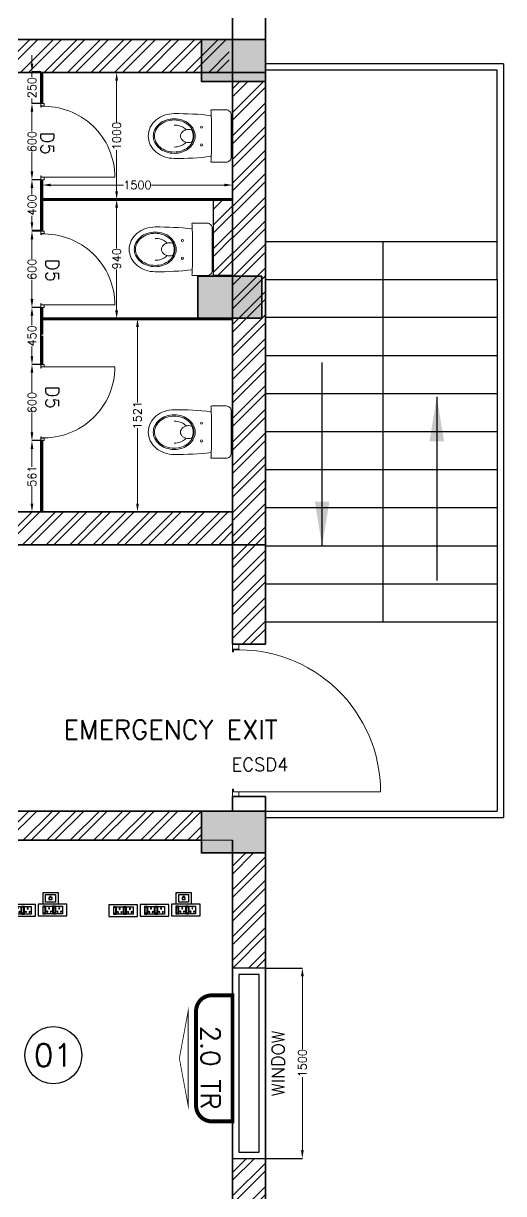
# Model space of a CAD drawing. Extents: x -52083 to 49512, y -145230 to 20224.
# Drawn here: x 39826 to 43615, y -2408 to 6813 of the extents above; entities that cross this region are included whole.
import ezdxf
from ezdxf.enums import TextEntityAlignment as Align

# ---------------------------------------------------------------- set-up
doc = ezdxf.new("R2010")
doc.units = 0
doc.header["$LTSCALE"] = 0.5
doc.header["$MEASUREMENT"] = 0
doc.header["$PDMODE"] = 32
for name, color, linetype, lineweight in [('0-1 AC UNIT', 8, 'Continuous', 25), ('1', 7, 'Continuous', 9), ('1200x2100 Door', 5, 'Continuous', 5), ('COL', 1, 'Continuous', 35), ('DIM', 3, 'Continuous', 5), ('Hatch-1', 8, 'Continuous', 5), ('Microlab', 5, 'Continuous', 13), ('New Wall', 5, 'Continuous', 35), ('Sa-Block Text', 7, 'Continuous', 18), ('wall-1', 7, 'Continuous', 35)]:
    doc.layers.add(name, color=color, linetype=linetype, lineweight=lineweight)
for name, color, linetype in [('Asbuilt', 7, 'Continuous'), ('PDF_Text', 5, 'Continuous'), ('SA-6MRP', 1, 'Continuous'), ('SA-6MUP', 223, 'Continuous'), ('SA-Lan', 3, 'Continuous'), ('TEXT-N', 1, 'Continuous')]:
    doc.layers.add(name, color=color, linetype=linetype)
doc.styles.add('RomanS', font='romans.shx')
doc.styles.get("Standard").update_dxf_attribs({"font": 'romans.shx'})
doc.dimstyles.new('Sa-dim', dxfattribs={"dimtxt": 65, "dimasz": 65, "dimexe": 0, "dimexo": 0, "dimtad": 0, "dimdec": 0, "dimdsep": 46, "dimtxsty": 'Standard', "dimcen": 0, "dimclrd": 256, "dimclre": 7, "dimclrt": 1, "dimadec": 0, "dimazin": 0, "dimtfac": 1, "dimtdec": 0, "dimtmove": 0, "dimatfit": 3, "dimfxl": 1, "dimlwd": -1, "dimarcsym": 0})
pattern_1 = [(45, (71188.27, 2e-13), (-92.80777, 92.80777), []), (45, (71250.15, 2e-13), (-92.80777, 92.80777), [])]

# ---------------------------------------------------------------- blocks, each defined once
blk = doc.blocks.new('*U109')
at = {"color": 5}
blk.add_wipeout([(50, 400), (50, 240), (1450, 240), (1450, 400)], dxfattribs=at)
blk.add_wipeout([(0, 450), (0, 190), (1500, 190), (1500, 450)], dxfattribs=at)
for points in [[(0, 450), (0, 190), (1500, 190), (1500, 450)], [(50, 400), (50, 240), (1450, 240), (1450, 400)]]:
    blk.add_lwpolyline(points, close=True, dxfattribs=at)
blk = doc.blocks.new('*D858')
at = {"layer": 'Defpoints', "color": 0}
for p in [(41736, -630.5), (42027.2, -630.5), (41736, -2130.5)]:
    blk.add_point(p, dxfattribs=at)
at = {"layer": 'DIM', "color": 7, "lineweight": -2}
for p, q in [((41736, -630.5), (42027.2, -630.5)), ((41736, -2130.5), (42027.2, -2130.5))]:
    blk.add_line(p, q, dxfattribs=at)
at = {"layer": 'DIM'}
for p, q in [((42027.2, -695.5), (42027.2, -1270)), ((42027.2, -2065.5), (42027.2, -1491))]:
    blk.add_line(p, q, dxfattribs=at)
for points in [[(42016.4, -695.5), (42038.1, -695.5), (42027.2, -630.5)], [(42016.4, -2065.5), (42038.1, -2065.5), (42027.2, -2130.5)]]:
    blk.add_solid(points, dxfattribs=at)
at = {"layer": 'DIM', "color": 1, "insert": (42027.2, -1380.5), "char_height": 65, "attachment_point": 5, "rotation": 90}
blk.add_mtext('1500', dxfattribs=at)
blk = doc.blocks.new('SD 1200x2100')
at = {"layer": '1200x2100 Door'}
for p, q in [((289771.1, 46661.9), (289771.1, 46711.8)), ((289771.1, 46711.8), (289829.5, 46711.8)), ((289771.1, 46661.9), (289771.1, 46711.8)), ((289771.1, 46661.9), (289809.4, 46661.9)), ((289809.4, 46661.9), (289809.4, 46705.1)), ((289809.4, 46705.1), (289829.5, 46705.1)), ((289829.5, 46705.1), (289829.5, 46711.8)), ((290971.1, 46711.8), (290912.7, 46711.8)), ((290912.7, 46705.1), (290912.7, 46711.8)), ((290932.8, 46705.1), (290912.7, 46705.1)), ((290932.8, 46661.9), (290932.8, 46705.1)), ((290971.1, 46661.9), (290932.8, 46661.9)), ((290932.8, 46661.9), (290932.8, 45543.9)), ((290971.1, 46661.9), (290971.1, 46711.8))]:
    blk.add_line(p, q, dxfattribs=at)
blk.add_arc((290932.8, 46661.9), 1118, 177.44259, 270, dxfattribs=at)
blk = doc.blocks.new('*U133')
at = {"ltscale": 300}
for p, q in [((-78.1, 29.8), (-78.1, -29.8)), ((-78.1, 29.8), (-78.1, -29.8)), ((-57.3, 29.8), (-78.1, 29.8)), ((-78.1, 29.8), (-57.3, 29.8)), ((-76.3, 23.3), (-76.3, -23.3)), ((-59.1, 23.3), (-76.3, 23.3)), ((-59.1, -23.3), (-59.1, 23.3)), ((-57.3, -29.8), (-57.3, 29.8)), ((-53.9, 29.8), (-1.7, 29.8)), ((-53.9, -29.8), (-53.9, 29.8)), ((-1.7, 29.8), (-1.7, -29.8)), ((1.7, 29.8), (1.7, -29.8)), ((1.7, 29.8), (1.7, -29.8)), ((22.5, 29.8), (1.7, 29.8)), ((1.7, 29.8), (22.5, 29.8)), ((3.5, 23.3), (3.5, -23.3)), ((20.7, 23.3), (3.5, 23.3)), ((20.7, -23.3), (20.7, 23.3)), ((22.5, -29.8), (22.5, 29.8)), ((25.9, -29.8), (25.9, 29.8)), ((25.9, 29.8), (78.1, 29.8)), ((78.1, 29.8), (78.1, -29.8)), ((-78.1, -29.8), (-57.3, -29.8)), ((-76.3, -21.2), (-59.1, -21.2)), ((-76.3, -23.3), (-59.1, -23.3)), ((-1.7, -29.8), (-53.9, -29.8)), ((1.7, -29.8), (22.5, -29.8)), ((3.5, -21.2), (20.7, -21.2)), ((3.5, -23.3), (20.7, -23.3)), ((78.1, -29.8), (25.9, -29.8))]:
    blk.add_line(p, q, dxfattribs=at)
blk.add_lwpolyline([(-113, -46), (113, -46), (113, 46), (-113, 46)], close=True, dxfattribs=at)
for centre, radius, start, end in [((-27.8, 14.7), 4.06, 307.15837, 232.84163), ((-27.8, 10.6), 2.59, 161.40312, 18.59688), ((52, 14.7), 4.06, 307.15837, 232.84163), ((52, 10.6), 2.59, 161.40312, 18.59688), ((-42.7, -11.6), 3.5, 5.26891, 272.51003), ((-39.9, -14), 2.82, 202.68381, 75.09514), ((-15.7, -14), 2.82, 104.90486, 337.31619), ((-12.9, -11.6), 3.5, 267.48997, 174.73109), ((37.1, -11.6), 3.5, 5.26891, 272.51003), ((39.9, -14), 2.82, 202.68381, 75.09514), ((64.1, -14), 2.82, 104.90486, 337.31619), ((66.9, -11.6), 3.5, 267.48997, 174.73109)]:
    blk.add_arc(centre, radius, start, end, dxfattribs=at)
at = {"layer": 'Sa-Block Text', "flags": 1}
for tag, p in [('PROJECTNAME', (102.4, 776)), ('FLOOR', (102.4, 686.5)), ('LABNAME', (102.4, 577)), ('ITEMNO:', (102.4, 479.7))]:
    blk.add_attdef(tag, text='', height=65, dxfattribs=at).set_placement(p, align=Align.MIDDLE_CENTER)
at = {"layer": 'Sa-Block Text'}
blk.add_attdef('CATALOGUE', text='', height=65, dxfattribs=at).set_placement((102.4, 360.5), align=Align.MIDDLE_CENTER)
blk = doc.blocks.new('*U119')
at = {"layer": '0-1 AC UNIT', "color": 3, "const_width": 31.2}
blk.add_lwpolyline([(-272.5, -287.5), (471.2, -287.5, 0.414214), (596.2, -162.5), (596.2, 0), (-397.5, 0), (-397.5, -162.5, 0.414214)], format="xyb", close=True, dxfattribs=at)
at = {"layer": '0-1 AC UNIT', "color": 3, "const_width": 6.25}
blk.add_lwpolyline([(471.2, -350), (99.4, -419.2), (-272.5, -350), (471.2, -350)], dxfattribs=at)
blk = doc.blocks.new('A$C054a1436')
at = {"color": 1}
blk.add_circle((225, 225), 225, dxfattribs=at)
blk.add_attdef('T1', text='', height=180).set_placement((225, 225), align=Align.MIDDLE_CENTER)
blk = doc.blocks.new('*U130')
for p, q in [((-78.1, 29.8), (-78.1, -29.8)), ((-78.1, 29.8), (-78.1, -29.8)), ((-57.3, 29.8), (-78.1, 29.8)), ((-78.1, 29.8), (-57.3, 29.8)), ((-76.3, 23.3), (-76.3, -23.3)), ((-59.1, 23.3), (-76.3, 23.3)), ((-59.1, -23.3), (-59.1, 23.3)), ((-57.3, -29.8), (-57.3, 29.8)), ((-53.9, 29.8), (-1.7, 29.8)), ((-53.9, -29.8), (-53.9, 29.8)), ((-1.7, 29.8), (-1.7, -29.8)), ((1.7, 29.8), (1.7, -29.8)), ((1.7, 29.8), (1.7, -29.8)), ((22.5, 29.8), (1.7, 29.8)), ((1.7, 29.8), (22.5, 29.8)), ((3.5, 23.3), (3.5, -23.3)), ((20.7, 23.3), (3.5, 23.3)), ((20.7, -23.3), (20.7, 23.3)), ((22.5, -29.8), (22.5, 29.8)), ((25.9, -29.8), (25.9, 29.8)), ((25.9, 29.8), (78.1, 29.8)), ((78.1, 29.8), (78.1, -29.8)), ((-78.1, -29.8), (-57.3, -29.8)), ((-76.3, -21.2), (-59.1, -21.2)), ((-76.3, -23.3), (-59.1, -23.3)), ((-1.7, -29.8), (-53.9, -29.8)), ((1.7, -29.8), (22.5, -29.8)), ((3.5, -21.2), (20.7, -21.2)), ((3.5, -23.3), (20.7, -23.3)), ((78.1, -29.8), (25.9, -29.8))]:
    blk.add_line(p, q)
blk.add_lwpolyline([(-113, -46), (113, -46), (113, 46), (-113, 46)], close=True)
for centre, radius, start, end in [((-27.8, 14.7), 4.06, 307.15837, 232.84163), ((-27.8, 10.6), 2.59, 161.40312, 18.59688), ((52, 14.7), 4.06, 307.15837, 232.84163), ((52, 10.6), 2.59, 161.40312, 18.59688), ((-42.7, -11.6), 3.5, 5.26891, 272.51003), ((-39.9, -14), 2.82, 202.68381, 75.09514), ((-15.7, -14), 2.82, 104.90486, 337.31619), ((-12.9, -11.6), 3.5, 267.48997, 174.73109), ((37.1, -11.6), 3.5, 5.26891, 272.51003), ((39.9, -14), 2.82, 202.68381, 75.09514), ((64.1, -14), 2.82, 104.90486, 337.31619), ((66.9, -11.6), 3.5, 267.48997, 174.73109)]:
    blk.add_arc(centre, radius, start, end)
at = {"layer": 'Sa-Block Text', "flags": 1}
for tag, p in [('PROJECTNAME', (14.8, 619.1)), ('FLOOR', (14.8, 529.6)), ('LABNAME', (14.8, 420.1)), ('ITEMNO:', (14.8, 322.8))]:
    blk.add_attdef(tag, text='', height=65, dxfattribs=at).set_placement(p, align=Align.MIDDLE_CENTER)
at = {"layer": 'Sa-Block Text'}
blk.add_attdef('CATALOGUE', text='', height=65, dxfattribs=at).set_placement((14.8, 173.9), align=Align.MIDDLE_CENTER)
blk = doc.blocks.new('*U132')
for points in [[(-59.4, 46), (59.4, 46), (59.4, -46), (-59.4, -46)], [(-39.1, 29.8), (39.1, 29.8), (39.1, -29.8), (-39.1, -29.8)], [(12.4, 5.6), (5.4, 5.6), (5.4, 14.6), (-5.4, 14.6), (-5.4, 5.6), (-12.4, 5.6), (-12.4, -10.5), (12.4, -10.5)], [(11.1, 4.3), (4.1, 4.3), (4.1, 13.4), (-4.1, 13.4), (-4.1, 4.3), (-11.1, 4.3), (-11.1, -9.2), (11.1, -9.2)]]:
    blk.add_lwpolyline(points, close=True)
at = {"layer": 'Sa-Block Text', "flags": 1}
for tag, p in [('PROJECTNAME', (15.2, 670.6)), ('FLOOR', (15.2, 581.1)), ('LABNAME', (15.2, 471.6)), ('ITEMNO:', (15.2, 374.3))]:
    blk.add_attdef(tag, text='', height=65, dxfattribs=at).set_placement(p, align=Align.MIDDLE_CENTER)
at = {"layer": 'Sa-Block Text'}
blk.add_attdef('CATALOGUE', text='', height=65, dxfattribs=at).set_placement((15.2, 223), align=Align.MIDDLE_CENTER)
blk = doc.blocks.new('A$C029a48cf')
blk.add_line((-10, 166), (-10, -166))
for points in [[(-168.1, 161.4, 0.029046), (-460, 176.5, 0.08272), (-537.4, 163.6, 0.090502), (-602.2, 127.3, 0.104235), (-648.7, 68.8, 0.116575), (-665, 0, 0.116575), (-648.7, -68.8, 0.104235), (-602.2, -127.3, 0.090502), (-537.4, -163.6, 0.08272), (-460, -176.5, 0.029046), (-168.1, -161.4, -0.00263), (-170, -201, 0.414214), (-165, -206), (-50, -206, 0.414214), (-10, -166), (-5, -166, 0.414214), (0, -161), (0, 161, 0.414214), (-5, 166), (-10, 166, 0.414214), (-50, 206), (-165, 206, 0.414214), (-170, 201, -0.00263)], [(-625, 0, 0.116575), (-613, -50.9, 0.104235), (-576.7, -96.5, 0.090502), (-524.5, -125.8, 0.08272), (-460, -136.5, 0.08272), (-395.5, -125.8, 0.090502), (-343.3, -96.5, 0.104235), (-307, -50.9, 0.116575), (-295, 0, 0.116575), (-307, 50.9, 0.104235), (-343.3, 96.5, 0.090502), (-395.5, 125.8, 0.08272), (-460, 136.5, 0.08272), (-524.5, 125.8, 0.090502), (-576.7, 96.5, 0.104235), (-613, 50.9, 0.116575)], [(-615, 0, 0.116575), (-604, -46.4, 0.104235), (-570.3, -88.8, 0.090502), (-521.2, -116.3, 0.08272), (-460, -126.5, 0.08272), (-398.8, -116.3, 0.090502), (-349.7, -88.8, 0.104235), (-316, -46.4, 0.116575), (-305, 0, 0.116575), (-316, 46.4, 0.104235), (-349.7, 88.8, 0.090502), (-398.8, 116.3, 0.08272), (-460, 126.5, 0.08272), (-521.2, 116.3, 0.090502), (-570.3, 88.8, 0.104235), (-604, 46.4, 0.116575)]]:
    blk.add_lwpolyline(points, format="xyb", close=True)
for points in [[(-365.7, 48.9, 0.036112), (-375.2, 58, 0.090502), (-411.7, 78.5, 0.08272), (-460, 86.5, 0.08272)], [(-322.3, 47.8, 0.074737), (-345.9, 51.3, 0.080041), (-371.1, 47.3, 0.088843), (-391.4, 36.3, 0.10499), (-405.6, 19, 0.120185), (-410.2, 0, 0.120185)], [(-410.2, 0, 0.120185), (-405.6, -19, 0.10499), (-391.4, -36.3, 0.088843), (-371.1, -47.3, 0.080041), (-345.9, -51.3, 0.074737), (-322.3, -47.8, 0.088843)], [(-322.3, -47.8, 0.008108), (-320.4, -44.2, 0.116575), (-310, 0, 0.116575), (-320.4, 44.2, 0.008108), (-322.3, 47.8, 0.090502)], [(-460, -86.5, 0.08272), (-411.7, -78.5, 0.090502), (-375.2, -58, 0.036112), (-365.7, -48.9, 0.116575)]]:
    blk.add_lwpolyline(points, format="xyb")
for centre in [(-245, 70), (-245, -70)]:
    blk.add_circle(centre, 8.58)
blk.add_arc((-3929.6, 0), 3764.9, 357.54236, 2.45764)
blk = doc.blocks.new('*D831')
at = {"layer": 'Defpoints', "color": 0}
for p in [(39964.1, 5175.6), (39893.8, 4575.6), (39964.1, 4575.6)]:
    blk.add_point(p, dxfattribs=at)
at = {"layer": 'DIM', "color": 7, "lineweight": -2}
for p, q in [((39964.1, 5175.6), (39893.8, 5175.6)), ((39964.1, 4575.6), (39893.8, 4575.6))]:
    blk.add_line(p, q, dxfattribs=at)
at = {"layer": 'DIM'}
for p, q in [((39893.8, 5110.6), (39893.8, 4958.2)), ((39893.8, 4640.6), (39893.8, 4792.9))]:
    blk.add_line(p, q, dxfattribs=at)
for points in [[(39882.9, 5110.6), (39904.6, 5110.6), (39893.8, 5175.6)], [(39882.9, 4640.6), (39904.6, 4640.6), (39893.8, 4575.6)]]:
    blk.add_solid(points, dxfattribs=at)
at = {"layer": 'DIM', "color": 1, "insert": (39893.8, 4875.6), "char_height": 65, "attachment_point": 5, "rotation": 90}
blk.add_mtext('600', dxfattribs=at)
blk = doc.blocks.new('*D832')
at = {"layer": 'Defpoints', "color": 0}
for p in [(41476, 5425.6), (40562, 4486), (41476, 4486)]:
    blk.add_point(p, dxfattribs=at)
at = {"layer": 'DIM', "color": 7, "lineweight": -2}
for p, q in [((41476, 5425.6), (40562, 5425.6)), ((41476, 4486), (40562, 4486))]:
    blk.add_line(p, q, dxfattribs=at)
at = {"layer": 'DIM'}
for p, q in [((40562, 5360.6), (40562, 5042.3)), ((40562, 4551), (40562, 4873.9))]:
    blk.add_line(p, q, dxfattribs=at)
for points in [[(40551.1, 5360.6), (40572.8, 5360.6), (40562, 5425.6)], [(40551.1, 4551), (40572.8, 4551), (40562, 4486)]]:
    blk.add_solid(points, dxfattribs=at)
at = {"layer": 'DIM', "color": 1, "insert": (40562, 4958.1), "char_height": 65, "attachment_point": 5, "rotation": 90}
blk.add_mtext('940', dxfattribs=at)
blk = doc.blocks.new('*D833')
at = {"layer": 'Defpoints', "color": 0}
for p in [(39976, 5539.5), (39976, 5419.6), (41476, 5419.6)]:
    blk.add_point(p, dxfattribs=at)
at = {"layer": 'DIM', "color": 7, "lineweight": -2}
for p, q in [((39976, 5419.6), (39976, 5539.5)), ((41476, 5419.6), (41476, 5539.5))]:
    blk.add_line(p, q, dxfattribs=at)
at = {"layer": 'DIM'}
for p, q in [((40041, 5539.5), (40615.5, 5539.5)), ((41411, 5539.5), (40836.5, 5539.5))]:
    blk.add_line(p, q, dxfattribs=at)
for points in [[(40041, 5550.3), (40041, 5528.7), (39976, 5539.5)], [(41411, 5550.3), (41411, 5528.7), (41476, 5539.5)]]:
    blk.add_solid(points, dxfattribs=at)
at = {"layer": 'DIM', "color": 1, "insert": (40726, 5539.5), "char_height": 65, "attachment_point": 5}
blk.add_mtext('1500', dxfattribs=at)
blk = doc.blocks.new('*D834')
at = {"layer": 'Defpoints', "color": 0}
for p in [(39964.1, 6181.6), (39893.8, 5581.6), (39964.1, 5581.6)]:
    blk.add_point(p, dxfattribs=at)
at = {"layer": 'DIM', "color": 7, "lineweight": -2}
for p, q in [((39964.1, 6181.6), (39893.8, 6181.6)), ((39964.1, 5581.6), (39893.8, 5581.6))]:
    blk.add_line(p, q, dxfattribs=at)
at = {"layer": 'DIM'}
for p, q in [((39893.8, 6116.6), (39893.8, 5964.2)), ((39893.8, 5646.6), (39893.8, 5798.9))]:
    blk.add_line(p, q, dxfattribs=at)
for points in [[(39882.9, 6116.6), (39904.6, 6116.6), (39893.8, 6181.6)], [(39882.9, 5646.6), (39904.6, 5646.6), (39893.8, 5581.6)]]:
    blk.add_solid(points, dxfattribs=at)
at = {"layer": 'DIM', "color": 1, "insert": (39893.8, 5881.6), "char_height": 65, "attachment_point": 5, "rotation": 90}
blk.add_mtext('600', dxfattribs=at)
blk = doc.blocks.new('*D835')
at = {"layer": 'Defpoints', "color": 0}
for p in [(39964, 6431.6), (39893.8, 6181.6), (39964, 6181.6)]:
    blk.add_point(p, dxfattribs=at)
at = {"layer": 'DIM'}
for p, q in [((39893.8, 6496.6), (39893.8, 6561.6)), ((39893.8, 6431.6), (39893.8, 6390.8)), ((39893.8, 6181.6), (39893.8, 6222.4)), ((39893.8, 6116.6), (39893.8, 6051.6))]:
    blk.add_line(p, q, dxfattribs=at)
at = {"layer": 'DIM', "color": 7, "lineweight": -2}
for p, q in [((39964, 6431.6), (39893.8, 6431.6)), ((39964, 6181.6), (39893.8, 6181.6))]:
    blk.add_line(p, q, dxfattribs=at)
at = {"layer": 'DIM'}
for points in [[(39882.9, 6496.6), (39904.6, 6496.6), (39893.8, 6431.6)], [(39882.9, 6116.6), (39904.6, 6116.6), (39893.8, 6181.6)]]:
    blk.add_solid(points, dxfattribs=at)
at = {"layer": 'DIM', "color": 1, "insert": (39893.8, 6306.6), "char_height": 65, "attachment_point": 5, "rotation": 90}
blk.add_mtext('250', dxfattribs=at)
blk = doc.blocks.new('*D836')
at = {"layer": 'Defpoints', "color": 0}
for p in [(39964, 5581.6), (39893.8, 5181.6), (39964, 5181.6)]:
    blk.add_point(p, dxfattribs=at)
at = {"layer": 'DIM', "color": 7, "lineweight": -2}
for p, q in [((39964, 5581.6), (39893.8, 5581.6)), ((39964, 5181.6), (39893.8, 5181.6))]:
    blk.add_line(p, q, dxfattribs=at)
at = {"layer": 'DIM'}
for p, q in [((39893.8, 5516.6), (39893.8, 5465.8)), ((39893.8, 5246.6), (39893.8, 5297.4))]:
    blk.add_line(p, q, dxfattribs=at)
for points in [[(39882.9, 5516.6), (39904.6, 5516.6), (39893.8, 5581.6)], [(39882.9, 5246.6), (39904.6, 5246.6), (39893.8, 5181.6)]]:
    blk.add_solid(points, dxfattribs=at)
at = {"layer": 'DIM', "color": 1, "insert": (39893.8, 5381.6), "char_height": 65, "attachment_point": 5, "rotation": 90}
blk.add_mtext('400', dxfattribs=at)
blk = doc.blocks.new('*D837')
at = {"layer": 'Defpoints', "color": 0}
for p in [(39893.8, 4125.6), (39964.1, 4125.6), (39964.1, 3525.6)]:
    blk.add_point(p, dxfattribs=at)
at = {"layer": 'DIM', "color": 7, "lineweight": -2}
for p, q in [((39964.1, 4125.6), (39893.8, 4125.6)), ((39964.1, 3525.6), (39893.8, 3525.6))]:
    blk.add_line(p, q, dxfattribs=at)
at = {"layer": 'DIM'}
for p, q in [((39893.8, 4060.6), (39893.8, 3908.2)), ((39893.8, 3590.6), (39893.8, 3742.9))]:
    blk.add_line(p, q, dxfattribs=at)
for points in [[(39882.9, 4060.6), (39904.6, 4060.6), (39893.8, 4125.6)], [(39882.9, 3590.6), (39904.6, 3590.6), (39893.8, 3525.6)]]:
    blk.add_solid(points, dxfattribs=at)
at = {"layer": 'DIM', "color": 1, "insert": (39893.8, 3825.6), "char_height": 65, "attachment_point": 5, "rotation": 90}
blk.add_mtext('600', dxfattribs=at)
blk = doc.blocks.new('*D838')
at = {"layer": 'Defpoints', "color": 0}
for p in [(39964.1, 4575.6), (39893.8, 4125.6), (39964.1, 4125.6)]:
    blk.add_point(p, dxfattribs=at)
at = {"layer": 'DIM', "color": 7, "lineweight": -2}
for p, q in [((39964.1, 4575.6), (39893.8, 4575.6)), ((39964.1, 4125.6), (39893.8, 4125.6))]:
    blk.add_line(p, q, dxfattribs=at)
at = {"layer": 'DIM'}
for p, q in [((39893.8, 4510.6), (39893.8, 4434.8)), ((39893.8, 4190.6), (39893.8, 4266.4))]:
    blk.add_line(p, q, dxfattribs=at)
for points in [[(39882.9, 4510.6), (39904.6, 4510.6), (39893.8, 4575.6)], [(39882.9, 4190.6), (39904.6, 4190.6), (39893.8, 4125.6)]]:
    blk.add_solid(points, dxfattribs=at)
at = {"layer": 'DIM', "color": 1, "insert": (39893.8, 4350.6), "char_height": 65, "attachment_point": 5, "rotation": 90}
blk.add_mtext('450', dxfattribs=at)
blk = doc.blocks.new('*D839')
at = {"layer": 'Defpoints', "color": 0}
for p in [(40726, 4486), (40726, 2964.6), (40726.3, 2964.6)]:
    blk.add_point(p, dxfattribs=at)
at = {"layer": 'DIM', "color": 7, "lineweight": -2}
for p, q in [((40726, 4486), (40726.3, 4486)), ((40726, 2964.6), (40726.3, 2964.6))]:
    blk.add_line(p, q, dxfattribs=at)
at = {"layer": 'DIM'}
for p, q in [((40726.3, 4421), (40726.3, 3826.5)), ((40726.3, 3029.6), (40726.3, 3624.1))]:
    blk.add_line(p, q, dxfattribs=at)
for points in [[(40715.5, 4421), (40737.2, 4421), (40726.3, 4486)], [(40715.5, 3029.6), (40737.2, 3029.6), (40726.3, 2964.6)]]:
    blk.add_solid(points, dxfattribs=at)
at = {"layer": 'DIM', "color": 1, "insert": (40726.3, 3725.3), "char_height": 65, "attachment_point": 5, "rotation": 90}
blk.add_mtext('1521', dxfattribs=at)
blk = doc.blocks.new('*D847')
at = {"layer": 'Defpoints', "color": 0}
for p in [(40562, 6425.6), (40562, 6425.6), (40562, 5425.6)]:
    blk.add_point(p, dxfattribs=at)
at = {"layer": 'DIM'}
for p, q in [((40562, 6360.6), (40562, 6036.1)), ((40562, 5490.6), (40562, 5815))]:
    blk.add_line(p, q, dxfattribs=at)
for points in [[(40551.1, 6360.6), (40572.8, 6360.6), (40562, 6425.6)], [(40551.1, 5490.6), (40572.8, 5490.6), (40562, 5425.6)]]:
    blk.add_solid(points, dxfattribs=at)
at = {"layer": 'DIM', "color": 1, "insert": (40562, 5925.6), "char_height": 65, "attachment_point": 5, "rotation": 90}
blk.add_mtext('1000', dxfattribs=at)
blk = doc.blocks.new('*D848')
at = {"layer": 'Defpoints', "color": 0}
for p in [(39964.1, 3525.6), (39893.8, 2964.6), (39964.1, 2964.6)]:
    blk.add_point(p, dxfattribs=at)
at = {"layer": 'DIM', "color": 7, "lineweight": -2}
for p, q in [((39964.1, 3525.6), (39893.8, 3525.6)), ((39964.1, 2964.6), (39893.8, 2964.6))]:
    blk.add_line(p, q, dxfattribs=at)
at = {"layer": 'DIM'}
for p, q in [((39893.8, 3460.6), (39893.8, 3320)), ((39893.8, 3029.6), (39893.8, 3170.1))]:
    blk.add_line(p, q, dxfattribs=at)
for points in [[(39882.9, 3460.6), (39904.6, 3460.6), (39893.8, 3525.6)], [(39882.9, 3029.6), (39904.6, 3029.6), (39893.8, 2964.6)]]:
    blk.add_solid(points, dxfattribs=at)
at = {"layer": 'DIM', "color": 1, "insert": (39893.8, 3245.1), "char_height": 65, "attachment_point": 5, "rotation": 90}
blk.add_mtext('561', dxfattribs=at)

msp = doc.modelspace()

# ---------------------------------------------------------------- hatches: boundary and pattern name
at = {"layer": 'COL'}
h = msp.add_hatch(color=256, dxfattribs=at)
h.dxf.hatch_style = 1
h.paths.add_polyline_path([(41736, 6685.6), (41231, 6685.6), (41231, 6355.6), (41736, 6355.6)])
h = msp.add_hatch(color=256, dxfattribs=at)
h.dxf.hatch_style = 1
h.paths.add_polyline_path([(41707, 4820.6), (41202, 4820.6), (41202, 4490.6), (41707, 4490.6)])
h = msp.add_hatch(color=256, dxfattribs=at)
h.dxf.hatch_style = 1
h.paths.add_polyline_path([(41736, 606.7), (41231, 606.7), (41231, 276.7), (41736, 276.7)])
at = {"layer": 'Hatch-1'}
h = msp.add_hatch(dxfattribs=at)
h.set_pattern_fill('ANSI32,_O', color=256, scale=350)
h.set_pattern_definition([(45, (-60261.36, 281.83), (-92.80777, 92.80777), []), (45, (-60199.49, 281.83), (-92.80777, 92.80777), [])])
h.paths.add_polyline_path([(41451, 6685.6), (35031, 6685.6), (35031, 6162.6), (35291, 6162.6), (35291, 6425.6), (41451, 6425.6)])
h = msp.add_hatch(dxfattribs=at)
h.set_pattern_fill('ANSI32,_O', color=256, scale=350)
h.set_pattern_definition(pattern_1)
h.paths.add_polyline_path([(41476, 6355.6), (41736, 6355.6), (41736, 1920.7), (41476, 1920.7)])
h = msp.add_hatch(dxfattribs=at)
h.set_pattern_fill('ANSI32,_O', color=256, scale=350)
h.set_pattern_definition([(45, (71188.27, 6), (-92.80777, 92.80777), []), (45, (71250.15, 6), (-92.80777, 92.80777), [])])
h.paths.add_polyline_path([(41326, 5419.6), (41476, 5419.6), (41476, 4826.6), (41326, 4826.6)])
h = msp.add_hatch(dxfattribs=at)
h.set_pattern_fill('ANSI32,_O', color=256, scale=350)
h.set_pattern_definition([(45, (-60236.36, 281.83), (-92.80777, 92.80777), []), (45, (-60174.49, 281.83), (-92.80777, 92.80777), [])])
h.paths.add_polyline_path([(39581, 2964.6), (41476, 2964.6), (41476, 2704.6), (39581, 2704.6)])
h = msp.add_hatch(dxfattribs=at)
h.set_pattern_fill('ANSI32,_O', color=256, scale=350)
h.set_pattern_definition(pattern_1)
h.paths.add_polyline_path([(41231, 376.7), (35561, 376.7), (35561, 606.7), (41231, 606.7)])

# ---------------------------------------------------------------- linework, layer by layer
msp.add_line((41736, 4794.6, 2637.8), (41736, 2704.6, 2637.8))
at = {"elevation": 2637.8}
msp.add_lwpolyline([(41326, 5419.6), (41476, 5419.6), (41476, 4826.6), (41326, 4826.6)], close=True, dxfattribs=at)
msp.add_lwpolyline([(39581, 2704.6), (41476, 2704.6), (41476, 2964.6), (39581, 2964.6)], dxfattribs=at)
at = {"layer": 'Asbuilt'}
for p, q in [((41476, 1920.7, 2637.8), (41476, 6679.7, 2637.8)), ((41476, 606.7, 2637.8), (41476, 720.7, 2637.8))]:
    msp.add_line(p, q, dxfattribs=at)
at = {"layer": 'COL', "elevation": 2637.8}
for points in [[(41231, 6685.6), (41231, 6355.6), (41736, 6355.6), (41736, 6685.6)], [(41202, 4820.6), (41202, 4490.6), (41707, 4490.6), (41707, 4820.6)], [(41231, 606.7), (41231, 276.7), (41736, 276.7), (41736, 606.7)]]:
    msp.add_lwpolyline(points, close=True, dxfattribs=at)
at = {"layer": 'Hatch-1', "color": 5}
for p, q in [((35056, 606.7, 2637.8), (41476, 606.7, 2637.8)), ((35316, 376.7, 2637.8), (41476, 376.7, 2637.8))]:
    msp.add_line(p, q, dxfattribs=at)
at = {"layer": 'Hatch-1', "elevation": 2637.8}
msp.add_lwpolyline([(41476, 6355.6), (41736, 6355.6), (41736, 1920.7), (41476, 1920.7)], close=True, dxfattribs=at)
at = {"layer": 'New Wall'}
for p, q in [((39964, 6431.6, 2637.8), (39964, 6181.6, 2637.8)), ((39976, 6419.6, 2637.8), (39976, 6181.6, 2637.8)), ((39964, 5581.6, 2637.8), (39964.1, 5181.6, 2637.8)), ((39976, 5581.6, 2637.8), (39976, 5431.6, 2637.8)), ((39976, 5431.6, 2637.8), (41476, 5431.6, 2637.8)), ((39976, 5419.6, 2637.8), (39976, 5181.6, 2637.8)), ((39976, 5419.6, 2637.8), (41476, 5419.6, 2637.8)), ((39964, 4575.6, 2637.8), (39964, 4350.6, 2637.8)), ((39976, 4575.6, 2637.8), (39976, 4362.6, 2637.8)), ((41476, 4490.6, 2637.8), (39964, 4490.6, 2637.8)), ((41476, 4478.6, 2637.8), (39964, 4478.6, 2637.8)), ((39964, 4350.6, 2637.8), (39964, 4125.6, 2637.8)), ((39976, 4350.6, 2637.8), (39976, 4125.6, 2637.8)), ((39964.1, 4125.6, 2637.8), (39976, 4125.6, 2637.8)), ((39964, 3525.6, 2637.8), (39964, 2964.6, 2637.8)), ((39964.1, 3525.6, 2637.8), (39976, 3525.6, 2637.8)), ((39976, 3525.6, 2637.8), (39976, 2964.6, 2637.8))]:
    msp.add_line(p, q, dxfattribs=at)
at = {"layer": 'New Wall', "color": 5, "elevation": 2637.8}
msp.add_lwpolyline([(41231, 376.7), (35561, 376.7), (35561, 606.7), (41231, 606.7)], close=True, dxfattribs=at)
at = {"layer": 'TEXT-N'}
for p, q in [((43615, 6493.6, 2637.8), (41736, 6493.6, 2637.8)), ((43615, 6493.6, 2637.8), (43615, 556.7, 2637.8)), ((43565, 6443.6, 2637.8), (41736, 6443.6, 2637.8)), ((41736, 6443.6, 2637.8), (41736, 4794.6, 2637.8)), ((41736, 6443.6, 2637.8), (41736, 6293.6, 2637.8)), ((43565, 4794.6, 2637.8), (43565, 6443.6, 2637.8)), ((41736, 5094.6, 2637.8), (43565, 5094.6, 2637.8)), ((42665, 2094.6, 2637.8), (42665, 5094.6, 2637.8)), ((41736, 4794.6, 2637.8), (43565, 4794.6, 2637.8)), ((43565, 4794.6, 2637.8), (43565, 606.7, 2637.8)), ((43565, 4494.6, 2637.8), (41736, 4494.6, 2637.8)), ((43565, 4194.6, 2637.8), (41736, 4194.6, 2637.8)), ((43565, 3894.6, 2637.8), (41736, 3894.6, 2637.8)), ((43565, 3594.6, 2637.8), (41736, 3594.6, 2637.8)), ((43565, 3294.6, 2637.8), (41736, 3294.6, 2637.8)), ((43565, 2994.6, 2637.8), (41736, 2994.6, 2637.8)), ((43565, 2694.6, 2637.8), (41736, 2694.6, 2637.8)), ((43565, 2394.6, 2637.8), (41736, 2394.6, 2637.8)), ((43565, 2094.6, 2637.8), (41736, 2094.6, 2637.8)), ((41736, 606.7, 2637.8), (43565, 606.7, 2637.8)), ((41736, 556.7, 2637.8), (43615, 556.7, 2637.8))]:
    msp.add_line(p, q, dxfattribs=at)
at = {"layer": 'wall-1', "color": 7}
for p, q in [((41736, 6685.6, 2637.8), (35056, 6685.6, 2637.8)), ((41736, 6685.6, 2637.8), (35056, 6685.6, 2637.8)), ((35316, 6425.6, 2637.8), (41447, 6425.6, 2637.8)), ((35316, 6425.6, 2637.8), (41476, 6425.6, 2637.8)), ((41736, 2422.7, 2637.8), (41736, 1920.7, 2637.8)), ((41476, 1920.7, 2637.8), (41736, 1920.7, 2637.8)), ((41476, 720.7, 2637.8), (41736, 720.7, 2637.8)), ((41736, 720.7, 2637.8), (41736, -19728.3, 2637.8)), ((41476, -19728.3, 2637.8), (41476, 376.7, 2637.8))]:
    msp.add_line(p, q, dxfattribs=at)
at = {"layer": 'wall-1', "color": 7, "elevation": 2637.8}
for points in [[(41476, 1920.7), (41476, 8347.1), (41736, 8347.1), (41736, 2422.7)], [(41476, 606.7), (41476, 720.7)]]:
    msp.add_lwpolyline(points, dxfattribs=at)
for points in [[(41476, 6425.6), (41736, 6425.6), (41736, 2704.6), (41476, 2704.6)], [(39581, 2964.6), (41476, 2964.6), (41476, 2704.6), (39581, 2704.6)]]:
    msp.add_lwpolyline(points, close=True, dxfattribs=at)

# ---------------------------------------------------------------- block references
ref = msp.add_blockref('A$C054a1436', (39837.9, -1542.2, 2637.8))
ref.add_attrib('T1', '01', dxfattribs={"color": 1, "height": 180}).set_placement((40062.9, -1317.2, 2637.8), align=Align.MIDDLE_CENTER)
at = {"layer": '1'}
for p in [(41476, 5925.6, 2637.8), (41326, 5032.6, 2637.8), (41476, 3592.6, 2637.8)]:
    msp.add_blockref('A$C029a48cf', p, dxfattribs=at)
at = {"layer": '1200x2100 Door', "color": 0, "yscale": 0.5, "zscale": 0.5, "rotation": 90}
for p, xscale in [((63319.9, 151067.1, 2637.8), -0.5), ((63320, 150061.1, 2637.8), -0.5), ((63320, -141360, 2637.8), 0.5)]:
    msp.add_blockref('SD 1200x2100', p, dxfattribs=dict(at, xscale=xscale))
at = {"layer": '1200x2100 Door', "color": 0, "xscale": -1, "rotation": 90}
msp.add_blockref('SD 1200x2100', (88187.8, 291691.8, 2637.8), dxfattribs=at)
at = {"layer": 'SA-6MRP', "color": 7}
for p in [(39808.9, -175.2, 2637.8), (40614.2, -177.3, 2637.8), (40860.7, -175.2, 2637.8)]:
    msp.add_blockref('*U133', p, dxfattribs=at)
at = {"layer": 'SA-6MUP', "color": 7}
for p in [(40057.1, -173.5, 2637.8), (41107.1, -173.5, 2637.8)]:
    msp.add_blockref('*U130', p, dxfattribs=at)
at = {"layer": 'SA-Lan', "color": 7}
for p in [(40040.6, -80.9, 2637.8), (41090.6, -80.9, 2637.8)]:
    msp.add_blockref('*U132', p, dxfattribs=at)

# ---------------------------------------------------------------- texts
at = {"layer": '0-1 AC UNIT', "color": 8, "insert": (41377.3, -1415.6, 2637.8), "char_height": 150, "width": 1266.161, "attachment_point": 2, "rotation": 270, "line_spacing_factor": 1.171839, "style": 'RomanS'}
msp.add_mtext('2.0 TR', dxfattribs=at)
at = {"layer": '1200x2100 Door', "color": 0, "style": 'RomanS'}
for p in [(39963.9, 5959.2, 2637.8), (40003.3, 4956.7, 2637.8), (40003.3, 3956.9, 2637.8)]:
    msp.add_text('D5', height=103.23, rotation=270, dxfattribs=at).set_placement(p)
msp.add_text('ECSD4', height=103.23, dxfattribs=at).set_placement((41469.2, 921.5, 2637.8))
at = {"layer": 'Microlab', "color": 7, "insert": (40142.4, 1323.6, 2637.8), "char_height": 150, "width": 2212.17, "attachment_point": 1}
msp.add_mtext('EMERGENCY EXIT', dxfattribs=at)
at = {"layer": 'PDF_Text', "insert": (41786, -1380.5, 2637.8), "char_height": 100, "attachment_point": 2, "rotation": 90, "style": 'RomanS'}
msp.add_mtext('{\\Fromanc|c0;WINDOW}', dxfattribs=at)

# ---------------------------------------------------------------- dimensions: what is measured, and where the dimension line sits
at = {"layer": 'DIM', "color": 7}
for base, p1, p2, angle, picture, middle in [((39893.8, 6181.6, 2637.8), (39964, 6431.6, 2637.8), (39964, 6181.6, 2637.8), 270, '*D835', (39893.8, 6306.6, 2637.8)), ((39893.8, 5581.6, 2637.8), (39964.1, 6181.6, 2637.8), (39964.1, 5581.6, 2637.8), 270, '*D834', (39893.8, 5881.6, 2637.8)), ((39893.8, 5181.6, 2637.8), (39964, 5581.6, 2637.8), (39964, 5181.6, 2637.8), 270, '*D836', (39893.8, 5381.6, 2637.8)), ((39893.8, 4575.6, 2637.8), (39964.1, 5175.6, 2637.8), (39964.1, 4575.6, 2637.8), 270, '*D831', (39893.8, 4875.6, 2637.8)), ((39893.8, 4125.6, 2637.8), (39964.1, 4575.6, 2637.8), (39964.1, 4125.6, 2637.8), 270, '*D838', (39893.8, 4350.6, 2637.8)), ((39893.8, 4125.6, 2637.8), (39964.1, 3525.6, 2637.8), (39964.1, 4125.6, 2637.8), 90, '*D837', (39893.8, 3825.6, 2637.8)), ((39893.8, 2964.6, 2637.8), (39964.1, 3525.6, 2637.8), (39964.1, 2964.6, 2637.8), 270, '*D848', (39893.8, 3245.1, 2637.8))]:
    dim = msp.add_linear_dim(base=base, p1=p1, p2=p2, angle=angle, dimstyle='Sa-dim', dxfattribs=at)
    dim.commit()
    dim.dimension.update_dxf_attribs({"geometry": picture, "text_midpoint": middle})
for p1, p2, distance, picture, middle in [((40562, 5425.6, 2637.8), (40562, 6425.6, 2637.8), 0, '*D847', (40562, 5925.6, 2637.8)), ((40726, 4486, 2637.8), (40726, 2964.6, 2637.8), 0.3, '*D839', (40726.3, 3725.3, 2637.8))]:
    dim = msp.add_aligned_dim(p1=p1, p2=p2, distance=distance, dimstyle='Sa-dim', dxfattribs=at)
    dim.commit()
    dim.dimension.update_dxf_attribs({"geometry": picture, "text_midpoint": middle})
for base, p1, p2, angle, picture, middle in [((39976, 5539.5, 2637.8), (41476, 5419.6, 2637.8), (39976, 5419.6, 2637.8), 180, '*D833', (40726, 5539.5, 2637.8)), ((40562, 4486, 2637.8), (41476, 5425.6, 2637.8), (41476, 4486, 2637.8), 270, '*D832', (40562, 4958.1, 2637.8))]:
    dim = msp.add_linear_dim(base=base, p1=p1, p2=p2, angle=angle, dimstyle='Sa-dim', dxfattribs=at)
    dim.commit()
    dim.dimension.update_dxf_attribs({"geometry": picture, "text_midpoint": middle, "dimtype": 160})

# ---------------------------------------------------------------- leaders
at = {"layer": 'Asbuilt', "color": 1}
msp.add_leader([(42182.8, 2694.6, 2637.8), (42182.8, 4140.8, 2637.8)], dimstyle='Sa-dim', override={"dimasz": 350, "dimgap": 0.09, "dimtad": 0, "dimclrd": 1}, dxfattribs=at)
at = {"layer": 'TEXT-N'}
msp.add_leader([(43087.8, 3870.2, 2637.8), (43087.8, 2424.1, 2637.8)], dimstyle='Sa-dim', override={"dimasz": 350, "dimgap": 0.09, "dimtad": 0, "dimclrd": 1}, dxfattribs=at)

# ---------------------------------------------------------------- next in the draw order: block references
at = {"rotation": 270}
msp.add_blockref('*U109', (41286, -630.5, 2637.8), dxfattribs=at)

# ---------------------------------------------------------------- next in the draw order: hatches: boundary and pattern name
at = {"layer": 'Hatch-1'}
h = msp.add_hatch(dxfattribs=at)
h.set_pattern_fill('ANSI32,_O', color=256, scale=350)
h.set_pattern_definition(pattern_1)
h.paths.add_polyline_path([(41476, 276.7), (41736, 276.7), (41736, -630.5), (41476, -630.5)])
h = msp.add_hatch(dxfattribs=at)
h.set_pattern_fill('ANSI32,_O', color=256, scale=350)
h.set_pattern_definition(pattern_1)
h.paths.add_polyline_path([(41476, -2130.5), (41736, -2130.5), (41736, -2978.3), (41476, -2978.3)])

# ---------------------------------------------------------------- next in the draw order: linework, layer by layer
at = {"layer": 'Hatch-1', "elevation": 2637.8}
for points in [[(41476, 276.7), (41736, 276.7), (41736, -630.5), (41476, -630.5)], [(41476, -2130.5), (41736, -2130.5), (41736, -2978.3), (41476, -2978.3)]]:
    msp.add_lwpolyline(points, close=True, dxfattribs=at)

# ---------------------------------------------------------------- next in the draw order: block references
at = {"layer": '0-1 AC UNIT', "color": 8, "rotation": 270}
msp.add_blockref('*U119', (41476, -1242.9, 2637.8), dxfattribs=at)

# ---------------------------------------------------------------- next in the draw order: dimensions: what is measured, and where the dimension line sits
at = {"layer": 'DIM', "color": 7}
dim = msp.add_linear_dim(base=(42027.2, -630.5, 2637.8), p1=(41736, -2130.5, 2637.8), p2=(41736, -630.5, 2637.8), angle=90, dimstyle='Sa-dim', dxfattribs=at)
dim.commit()
dim.dimension.update_dxf_attribs({"geometry": '*D858', "text_midpoint": (42027.2, -1380.5, 2637.8)})

doc.saveas('drawing.dxf')
